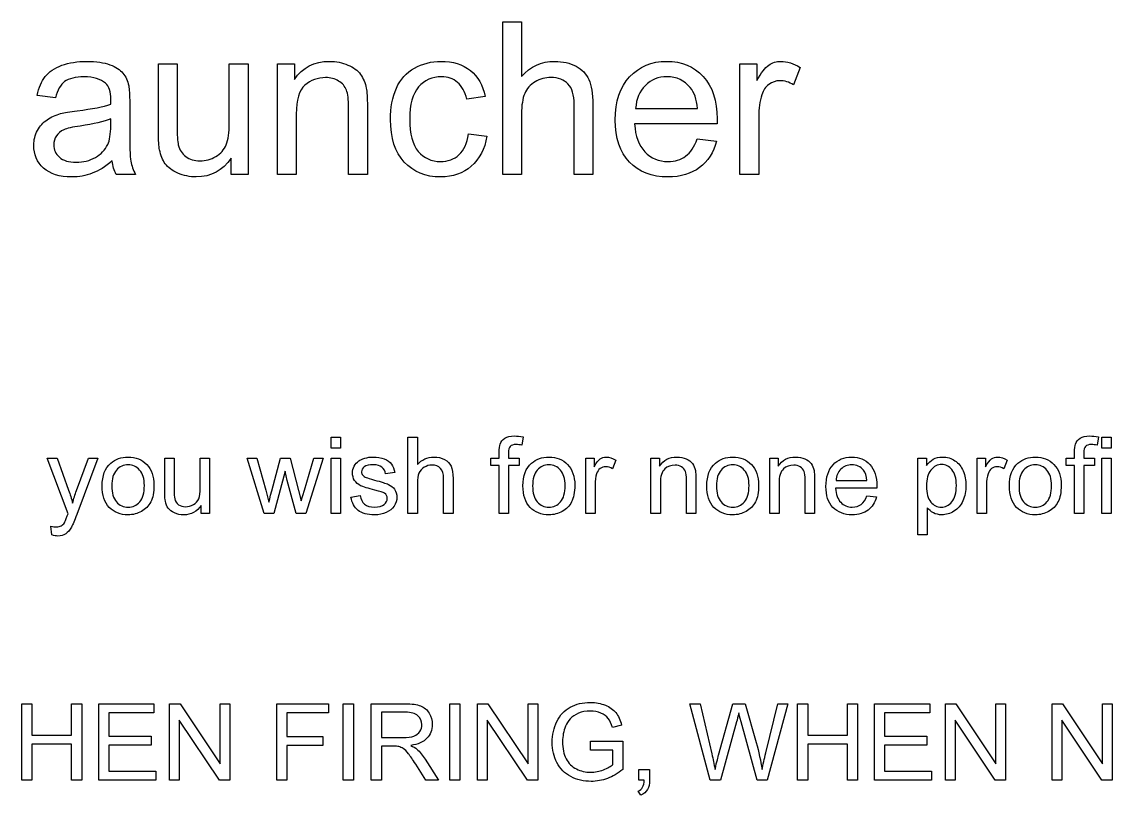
# Model space of a CAD drawing. Extents: x 33 to 401, y 28 to 278.
# Drawn here: x 234.78 to 278.08, y 247.66 to 278.37 of the extents above; entities that cross this region are included whole.
import ezdxf

# ---------------------------------------------------------------- set-up
doc = ezdxf.new("R2010")
doc.units = 0
doc.layers.add('Layer_1', color=7, linetype='CONTINUOUS')

msp = doc.modelspace()

# ---------------------------------------------------------------- linework, layer by layer
at = {"layer": 'Layer_1', "color": 7}
for p, q in [((253.87949, 272.309631), (253.87949, 278.370243)), ((253.87949, 278.370243), (254.62363, 278.370243)), ((254.62363, 278.370243), (254.62363, 276.195699)), ((240.20381, 273.979814), (240.20381, 276.700061)), ((240.20381, 276.700061), (240.94795, 276.700061)), ((240.94795, 276.700061), (240.94795, 274.265067)), ((243.01916, 274.34775), (243.01916, 276.700061)), ((243.01916, 276.700061), (243.7633, 276.700061)), ((243.7633, 276.700061), (243.7633, 272.309631)), ((244.93326, 272.309631), (244.93326, 276.700061)), ((244.93326, 276.700061), (245.60298, 276.700061)), ((245.60298, 276.700061), (245.60298, 276.07581)), ((263.297, 272.309631), (263.297, 276.700061)), ((263.297, 276.700061), (263.96673, 276.700061)), ((263.96673, 276.700061), (263.96673, 276.034468)), ((265.68238, 276.559501), (265.42607, 275.869104)), ((236.11093, 275.348205), (235.38332, 275.447425)), ((253.17255, 275.410222), (252.44908, 275.298601)), ((239.06268, 275.141501), (239.06268, 274.149313)), ((247.75682, 272.309631), (247.75682, 274.980269)), ((248.50096, 275.009208), (248.50096, 272.309631)), ((256.71135, 272.309631), (256.71135, 275.09189)), ((257.45549, 275.09189), (257.45549, 272.309631)), ((245.67738, 274.707418), (245.67738, 272.309631)), ((254.62363, 274.711552), (254.62363, 272.309631)), ((259.15462, 274.926526), (261.60615, 274.926526)), ((259.15462, 274.926526), (259.15462, 274.926526)), ((264.04114, 274.608199), (264.04114, 272.309631)), ((238.31042, 274.240263), (238.31042, 274.513114)), ((262.38763, 274.314681), (259.11342, 274.314681)), ((252.51109, 273.917807), (252.51109, 273.917802)), ((252.51109, 273.917802), (253.24283, 273.822722)), ((261.59802, 273.723502), (261.59788, 273.723498)), ((261.59788, 273.723498), (262.36682, 273.628418)), ((238.37231, 272.851201), (238.37242, 272.8512)), ((243.09771, 272.309631), (243.09771, 272.954553)), ((239.29835, 272.309632), (238.52114, 272.309632)), ((243.7633, 272.309631), (243.09771, 272.309631)), ((245.67738, 272.309631), (244.93326, 272.309631)), ((248.50096, 272.309631), (247.75682, 272.309631)), ((254.62363, 272.309631), (253.87949, 272.309631)), ((257.45549, 272.309631), (256.71135, 272.309631)), ((264.04114, 272.309631), (263.297, 272.309631)), ((247.05715, 261.445221), (247.05715, 261.873102)), ((247.05715, 261.873102), (247.42922, 261.873102)), ((247.42922, 261.873102), (247.42922, 261.445221)), ((250.11433, 258.842796), (250.11433, 261.873102)), ((250.11433, 261.873102), (250.4864, 261.873102)), ((250.4864, 261.873102), (250.4864, 260.78583)), ((254.68876, 261.887568), (254.63296, 261.56304)), ((277.53387, 261.887568), (277.47807, 261.56304)), ((277.66613, 261.445221), (277.66613, 261.873102)), ((277.66613, 261.873102), (278.0382, 261.873102)), ((278.0382, 261.873102), (278.0382, 261.445221)), ((247.42922, 261.445221), (247.05715, 261.445221)), ((253.73375, 261.038011), (253.73375, 261.271589)), ((254.10377, 261.240576), (254.10377, 261.038004)), ((276.57886, 261.038011), (276.57886, 261.271589)), ((276.94888, 261.240576), (276.94888, 261.038004)), ((278.0382, 261.445221), (277.66613, 261.445221)), ((236.61445, 258.838664), (235.78143, 261.038013)), ((235.78143, 261.038013), (236.18243, 261.038013)), ((236.18243, 261.038013), (236.63925, 259.766773)), ((236.95138, 259.758505), (237.4206, 261.038013)), ((237.79267, 261.038013), (236.95758, 258.805591)), ((237.4206, 261.038013), (237.79267, 261.038013)), ((240.45708, 259.677883), (240.45708, 261.038007)), ((240.45708, 261.038007), (240.82915, 261.038007)), ((240.82915, 261.038007), (240.82915, 259.82051)), ((241.8647, 259.861855), (241.8647, 261.03801)), ((241.8647, 261.03801), (242.23677, 261.03801)), ((242.23677, 261.03801), (242.23677, 258.842795)), ((244.40099, 258.842796), (243.72919, 261.038011)), ((243.72919, 261.038011), (244.11366, 261.038011)), ((244.11366, 261.038011), (244.463, 259.770905)), ((244.70691, 259.752301), (245.05624, 261.038011)), ((245.05624, 261.038011), (245.43865, 261.038011)), ((245.43865, 261.038011), (245.76731, 259.764704)), ((246.00295, 259.768838), (246.37916, 261.038011)), ((246.74089, 261.038011), (246.05463, 258.842796)), ((246.37916, 261.038011), (246.74089, 261.038011)), ((247.05715, 258.842796), (247.05715, 261.038011)), ((247.05715, 261.038011), (247.42922, 261.038011)), ((247.42922, 261.038011), (247.42922, 258.842796)), ((253.40509, 260.748623), (253.40509, 261.038011)), ((253.40509, 261.038011), (253.73375, 261.038011)), ((253.73375, 260.748623), (253.40509, 260.748623)), ((253.73375, 258.842796), (253.73375, 260.748623)), ((254.10377, 261.038004), (254.53165, 261.038004)), ((254.53165, 260.748616), (254.10377, 260.748616)), ((254.10377, 260.748616), (254.10377, 258.842789)), ((254.53165, 261.038004), (254.53165, 260.748616)), ((257.17127, 258.842796), (257.17127, 261.038011)), ((257.17127, 261.038011), (257.50613, 261.038011)), ((257.50613, 261.038011), (257.50613, 260.705215)), ((258.36396, 260.967727), (258.2358, 260.622529)), ((259.76335, 258.842796), (259.76335, 261.038011)), ((259.76335, 261.038011), (260.09821, 261.038011)), ((260.09821, 261.038011), (260.09821, 260.725885)), ((264.47624, 258.842796), (264.47624, 261.038011)), ((264.47624, 261.038011), (264.81111, 261.038011)), ((264.81111, 261.038011), (264.81111, 260.725885)), ((270.36322, 258.001504), (270.36322, 261.038011)), ((270.36322, 261.038011), (270.70222, 261.038011)), ((270.70222, 261.038011), (270.70222, 260.752757)), ((272.71553, 258.842796), (272.71553, 261.038011)), ((272.71553, 261.038011), (273.05039, 261.038011)), ((273.05039, 261.038011), (273.05039, 260.705215)), ((273.90822, 260.967727), (273.78007, 260.622529)), ((276.2502, 260.748623), (276.2502, 261.038011)), ((276.2502, 261.038011), (276.57886, 261.038011)), ((276.57886, 260.748623), (276.2502, 260.748623)), ((276.57886, 258.842796), (276.57886, 260.748623)), ((276.94888, 261.038004), (277.37676, 261.038004)), ((277.37676, 260.748616), (276.94888, 260.748616)), ((276.94888, 260.748616), (276.94888, 258.842789)), ((277.37676, 261.038004), (277.37676, 260.748616)), ((277.66613, 258.842796), (277.66613, 261.038011)), ((277.66613, 261.038011), (278.0382, 261.038011)), ((278.0382, 261.038011), (278.0382, 258.842796)), ((245.23406, 260.531582), (244.78964, 258.842796)), ((245.31876, 260.157445), (245.23406, 260.531582)), ((249.58927, 260.471648), (249.22547, 260.422038)), ((251.53032, 258.842797), (251.53032, 260.233927)), ((251.90239, 260.233927), (251.90239, 258.842797)), ((237.97037, 259.940404), (237.97037, 259.940404)), ((238.35278, 259.940404), (238.35278, 259.940404)), ((245.66809, 258.842796), (245.31876, 260.157445)), ((250.48647, 260.043755), (250.48647, 258.842794)), ((254.68046, 259.940404), (254.68046, 259.940404)), ((255.06287, 259.940404), (255.06287, 259.940404)), ((257.54335, 259.992085), (257.54335, 258.842801)), ((260.13546, 260.041683), (260.13546, 258.84279)), ((261.17518, 258.842793), (261.17518, 260.178112)), ((261.54725, 260.192582), (261.54725, 258.842793)), ((261.9813, 259.940404), (261.9813, 259.940404)), ((262.36371, 259.940404), (262.36371, 259.940404)), ((264.84835, 260.041683), (264.84835, 258.84279)), ((265.88807, 258.842793), (265.88807, 260.178112)), ((266.26014, 260.192582), (266.26014, 258.842793)), ((268.73031, 259.84532), (267.0932, 259.84532)), ((267.11381, 260.151244), (268.33957, 260.151244)), ((267.11381, 260.151244), (267.11381, 260.151244)), ((270.70015, 259.928001), (270.70015, 259.928001)), ((273.08761, 259.992085), (273.08761, 258.842801)), ((273.99504, 259.940404), (273.99504, 259.940404)), ((274.37744, 259.940404), (274.37744, 259.940404)), ((244.463, 259.770905), (244.59322, 259.299616)), ((245.76731, 259.764704), (245.87686, 259.345091)), ((245.87686, 259.345091), (246.00295, 259.768838)), ((247.84884, 259.498053), (248.21677, 259.555933)), ((247.84886, 259.498054), (247.84884, 259.498053)), ((268.3355, 259.549731), (268.33544, 259.54973)), ((268.33544, 259.54973), (268.71991, 259.50219)), ((241.90398, 258.842796), (241.90398, 259.165257)), ((270.73529, 259.070176), (270.73529, 258.001507)), ((242.23677, 258.842795), (241.90398, 258.842796)), ((244.78964, 258.842796), (244.40099, 258.842796)), ((246.05463, 258.842796), (245.66809, 258.842796)), ((247.42922, 258.842796), (247.05715, 258.842796)), ((250.48647, 258.842794), (250.11433, 258.842796)), ((251.90239, 258.842797), (251.53032, 258.842797)), ((254.10377, 258.842789), (253.73375, 258.842796)), ((257.54335, 258.842801), (257.17127, 258.842796)), ((260.13546, 258.84279), (259.76335, 258.842796)), ((261.54725, 258.842793), (261.17518, 258.842793)), ((264.84835, 258.84279), (264.47624, 258.842796)), ((266.26014, 258.842793), (265.88807, 258.842793)), ((273.08761, 258.842801), (272.71553, 258.842796)), ((276.94888, 258.842789), (276.57886, 258.842796)), ((278.0382, 258.842796), (277.66613, 258.842796)), ((235.97566, 257.99737), (235.93436, 258.346703)), ((235.97573, 257.997363), (235.97566, 257.99737)), ((270.73529, 258.001507), (270.36322, 258.001504)), ((234.77884, 248.259464), (234.77884, 251.289769)), ((234.77884, 251.289769), (235.17985, 251.289769)), ((235.17985, 251.289769), (235.17985, 250.045401)), ((236.75495, 250.045401), (236.75495, 251.289769)), ((236.75495, 251.289769), (237.15596, 251.289769)), ((237.15596, 251.289769), (237.15596, 248.259464)), ((237.83395, 248.259464), (237.83395, 251.289769)), ((237.83395, 251.289769), (240.02503, 251.289769)), ((240.02503, 251.289769), (240.02503, 250.932168)), ((240.64928, 248.259464), (240.64928, 251.289769)), ((240.64928, 251.289769), (241.06063, 251.289769)), ((241.06063, 251.289769), (242.65226, 248.910587)), ((242.65226, 248.910587), (242.65226, 251.289769)), ((242.65226, 251.289769), (243.03673, 251.289769)), ((243.03673, 251.289769), (243.03673, 248.259464)), ((244.90742, 248.259464), (244.90742, 251.289769)), ((244.90742, 251.289769), (246.95174, 251.289769)), ((246.95174, 251.289769), (246.95174, 250.932168)), ((247.54292, 248.259464), (247.54292, 251.289769)), ((247.54292, 251.289769), (247.94393, 251.289769)), ((247.94393, 251.289769), (247.94393, 248.259464)), ((248.65499, 248.259464), (248.65499, 251.289769)), ((248.65499, 251.289769), (249.99858, 251.289769)), ((251.77625, 248.259464), (251.77625, 251.289769)), ((251.77625, 251.289769), (252.17726, 251.289769)), ((252.17726, 251.289769), (252.17726, 248.259464)), ((252.87799, 248.259464), (252.87799, 251.289769)), ((252.87799, 251.289769), (253.28933, 251.289769)), ((253.28933, 251.289769), (254.88097, 248.910587)), ((254.88097, 248.910587), (254.88097, 251.289769)), ((254.88097, 251.289769), (255.26544, 251.289769)), ((255.26544, 251.289769), (255.26544, 248.259464)), ((262.10947, 248.259464), (261.30538, 251.289769)), ((261.30538, 251.289769), (261.71673, 251.289769)), ((261.71673, 251.289769), (262.17768, 249.303327)), ((262.44227, 249.243383), (263.01897, 251.289769)), ((263.01897, 251.289769), (263.50267, 251.289769)), ((263.50267, 251.289769), (263.93675, 249.756013)), ((264.32329, 249.342602), (264.79871, 251.289769)), ((265.20179, 251.289769), (264.37083, 248.259464)), ((264.79871, 251.289769), (265.20179, 251.289769)), ((265.58627, 248.259464), (265.58627, 251.289769)), ((265.58627, 251.289769), (265.98728, 251.289769)), ((265.98728, 251.289769), (265.98728, 250.045401)), ((267.56237, 250.045401), (267.56237, 251.289769)), ((267.56237, 251.289769), (267.96338, 251.289769)), ((267.96338, 251.289769), (267.96338, 248.259464)), ((268.64137, 248.259464), (268.64137, 251.289769)), ((268.64137, 251.289769), (270.83245, 251.289769)), ((270.83245, 251.289769), (270.83245, 250.932168)), ((271.45671, 248.259464), (271.45671, 251.289769)), ((271.45671, 251.289769), (271.86805, 251.289769)), ((271.86805, 251.289769), (273.45969, 248.910587)), ((273.45969, 248.910587), (273.45969, 251.289769)), ((273.45969, 251.289769), (273.84416, 251.289769)), ((273.84416, 251.289769), (273.84416, 248.259464)), ((275.69003, 248.259464), (275.69003, 251.289769)), ((275.69003, 251.289769), (276.10137, 251.289769)), ((276.10137, 251.289769), (277.69301, 248.910587)), ((277.69301, 248.910587), (277.69301, 251.289769)), ((277.69301, 251.289769), (278.07748, 251.289769)), ((278.07748, 251.289769), (278.07748, 248.259464)), ((240.02503, 250.932168), (238.23496, 250.932168)), ((238.23496, 250.932168), (238.23496, 250.00406)), ((246.95174, 250.932168), (245.30842, 250.932168)), ((245.30842, 250.932168), (245.30842, 249.993725)), ((250.01511, 250.954905), (249.056, 250.954905)), ((249.056, 250.954905), (249.056, 249.952383)), ((270.83245, 250.932168), (269.04238, 250.932168)), ((269.04238, 250.932168), (269.04238, 250.00406)), ((242.62539, 248.259464), (241.03375, 250.640713)), ((241.03375, 250.640713), (241.03375, 248.259464)), ((254.85409, 248.259464), (253.26246, 250.640713)), ((253.26246, 250.640713), (253.26246, 248.259464)), ((258.59754, 250.442309), (258.23581, 250.343089)), ((263.16157, 250.568366), (262.51872, 248.259464)), ((263.98429, 248.259464), (263.34557, 250.568366)), ((273.43281, 248.259464), (271.84118, 250.640713)), ((271.84118, 250.640713), (271.84118, 248.259464)), ((277.66614, 248.259464), (276.0745, 250.640713)), ((276.0745, 250.640713), (276.0745, 248.259464)), ((235.17985, 250.045401), (236.75495, 250.045401)), ((238.23496, 250.00406), (239.91134, 250.00406)), ((239.91134, 250.00406), (239.91134, 249.648526)), ((245.30842, 249.993725), (246.73056, 249.993725)), ((246.73056, 249.993725), (246.73056, 249.636124)), ((249.056, 249.952383), (249.91797, 249.952383)), ((265.98728, 250.045401), (267.56237, 250.045401)), ((269.04238, 250.00406), (270.71876, 250.00406)), ((270.71876, 250.00406), (270.71876, 249.648526)), ((236.75495, 249.6878), (235.17985, 249.6878)), ((235.17985, 249.6878), (235.17985, 248.259464)), ((236.75495, 248.259464), (236.75495, 249.6878)), ((239.91134, 249.648526), (238.23496, 249.648526)), ((238.23496, 249.648526), (238.23496, 248.617064)), ((246.73056, 249.636124), (245.30842, 249.636124)), ((245.30842, 249.636124), (245.30842, 248.259464)), ((249.52109, 249.605125), (249.056, 249.605125)), ((249.056, 249.605125), (249.056, 248.259471)), ((257.35937, 249.803555), (258.64302, 249.805655)), ((257.35937, 249.448021), (257.35937, 249.803555)), ((258.25027, 249.448058), (257.35937, 249.448021)), ((258.25027, 248.883752), (258.25027, 249.448058)), ((258.64302, 249.805655), (258.64302, 248.681176)), ((267.56237, 249.6878), (265.98728, 249.6878)), ((265.98728, 249.6878), (265.98728, 248.259464)), ((267.56237, 248.259464), (267.56237, 249.6878)), ((270.71876, 249.648526), (269.04238, 249.648526)), ((269.04238, 249.648526), (269.04238, 248.617064)), ((250.79853, 249.084221), (251.32563, 248.259466)), ((238.23496, 248.617064), (240.09531, 248.617064)), ((240.09531, 248.617064), (240.09531, 248.259464)), ((250.82127, 248.259466), (250.42026, 248.889918)), ((259.28174, 248.259464), (259.28174, 248.68321)), ((259.28174, 248.68321), (259.70548, 248.68321)), ((259.70548, 248.68321), (259.70548, 248.259464)), ((269.04238, 248.617064), (270.90273, 248.617064)), ((270.90273, 248.617064), (270.90273, 248.259464)), ((235.17985, 248.259464), (234.77884, 248.259464)), ((237.15596, 248.259464), (236.75495, 248.259464)), ((240.09531, 248.259464), (237.83395, 248.259464)), ((241.03375, 248.259464), (240.64928, 248.259464)), ((243.03673, 248.259464), (242.62539, 248.259464)), ((245.30842, 248.259464), (244.90742, 248.259464)), ((247.94393, 248.259464), (247.54292, 248.259464)), ((249.056, 248.259471), (248.65499, 248.259464)), ((251.32563, 248.259466), (250.82127, 248.259466)), ((252.17726, 248.259464), (251.77625, 248.259464)), ((253.26246, 248.259464), (252.87799, 248.259464)), ((255.26544, 248.259464), (254.85409, 248.259464)), ((259.49255, 248.259464), (259.28174, 248.259464)), ((262.51872, 248.259464), (262.10947, 248.259464)), ((264.37083, 248.259464), (263.98429, 248.259464)), ((265.98728, 248.259464), (265.58627, 248.259464)), ((267.96338, 248.259464), (267.56237, 248.259464)), ((270.90273, 248.259464), (268.64137, 248.259464)), ((271.84118, 248.259464), (271.45671, 248.259464)), ((273.84416, 248.259464), (273.43281, 248.259464)), ((276.0745, 248.259464), (275.69003, 248.259464)), ((278.07748, 248.259464), (277.66614, 248.259464)), ((259.36027, 247.660017), (259.25691, 247.81918))]:
    msp.add_line(p, q, dxfattribs=at)
for points in [[(236.36724, 276.642184), (236.653873, 276.746915), (236.98598, 276.799281), (237.36356, 276.799281)], [(237.36356, 276.799281), (237.738387, 276.799281), (238.042933, 276.755184), (238.2772, 276.666989)], [(245.60298, 276.07581), (245.925447, 276.558123), (246.391227, 276.79928), (247.00032, 276.79928)], [(247.00032, 276.79928), (247.2649, 276.79928), (247.507433, 276.751049), (247.72792, 276.654586)], [(250.36962, 276.530567), (250.69208, 276.709712), (251.0421, 276.799285), (251.41968, 276.799285)], [(251.41968, 276.799285), (251.896487, 276.799285), (252.286473, 276.678017), (252.58964, 276.435482)], [(254.62363, 276.195699), (254.970897, 276.598086), (255.409113, 276.79928), (255.93828, 276.79928)], [(255.93828, 276.79928), (256.263493, 276.79928), (256.54599, 276.734512), (256.78577, 276.604976)], [(258.91484, 276.187435), (259.29518, 276.595334), (259.788517, 276.799284), (260.39485, 276.799284)], [(260.39485, 276.799284), (260.981897, 276.799284), (261.461453, 276.599468), (261.83352, 276.199837)], [(264.43801, 276.650451), (264.584083, 276.74967), (264.743937, 276.79928), (264.91757, 276.79928)], [(264.91757, 276.79928), (265.168377, 276.79928), (265.423313, 276.719354), (265.68238, 276.559501)], [(235.70992, 276.199834), (235.8615, 276.392759), (236.080607, 276.540209), (236.36724, 276.642184)], [(238.2772, 276.666989), (238.511467, 276.578794), (238.683723, 276.467173), (238.79397, 276.332126)], [(238.79397, 276.332126), (238.90421, 276.199834), (238.98138, 276.031713), (239.02548, 275.827764)], [(247.72792, 276.654586), (247.95116, 276.560879), (248.117903, 276.436856), (248.22815, 276.282515)], [(248.22815, 276.282515), (248.33839, 276.128175), (248.41556, 275.944896), (248.45966, 275.732678)], [(249.65442, 275.732683), (249.811513, 276.088217), (250.049913, 276.354178), (250.36962, 276.530567)], [(252.58964, 276.435482), (252.892807, 276.195704), (253.08711, 275.853951), (253.17255, 275.410222)], [(256.78577, 276.604976), (257.02555, 276.478197), (257.196427, 276.301808), (257.2984, 276.07581)], [(263.96673, 276.034468), (264.137603, 276.345905), (264.294697, 276.551232), (264.43801, 276.650451)], [(235.38332, 275.447425), (235.449453, 275.758862), (235.55832, 276.009665), (235.70992, 276.199834)], [(236.47886, 275.997261), (236.3135, 275.875994), (236.190857, 275.659642), (236.11093, 275.348205)], [(237.25608, 276.183297), (236.906053, 276.183297), (236.64698, 276.121285), (236.47886, 275.997261)], [(238.10357, 275.931116), (237.913403, 276.099237), (237.630907, 276.183297), (237.25608, 276.183297)], [(238.31441, 275.290328), (238.31441, 275.593496), (238.24413, 275.807092), (238.10357, 275.931116)], [(239.02548, 275.827764), (239.05028, 275.700984), (239.06268, 275.47223), (239.06268, 275.141501)], [(246.02051, 275.852567), (245.791757, 275.651374), (245.67738, 275.269657), (245.67738, 274.707418)], [(246.8432, 276.154358), (246.526253, 276.154358), (246.252023, 276.053761), (246.02051, 275.852567)], [(247.35996, 276.017932), (247.213893, 276.108883), (247.04164, 276.154358), (246.8432, 276.154358)], [(247.67002, 275.658264), (247.612153, 275.809848), (247.5088, 275.929737), (247.35996, 276.017932)], [(251.44862, 276.187436), (251.073793, 276.187436), (250.769247, 276.052388), (250.53498, 275.782292)], [(252.08114, 275.964193), (251.907507, 276.113022), (251.696667, 276.187436), (251.44862, 276.187436)], [(252.44908, 275.298601), (252.38018, 275.593501), (252.257533, 275.815365), (252.08114, 275.964193)], [(255.16106, 275.984859), (254.968133, 275.87186), (254.83033, 275.717519), (254.74765, 275.521838)], [(255.78531, 276.158492), (255.564823, 276.158492), (255.35674, 276.100614), (255.16106, 275.984859)], [(256.46744, 275.902177), (256.307587, 276.073054), (256.08021, 276.158492), (255.78531, 276.158492)], [(256.71135, 275.09189), (256.71135, 275.463961), (256.630047, 275.734056), (256.46744, 275.902177)], [(257.2984, 276.07581), (257.403127, 275.849811), (257.45549, 275.521838), (257.45549, 275.09189)], [(258.34433, 274.467643), (258.34433, 275.206272), (258.5345, 275.779536), (258.91484, 276.187435)], [(259.53909, 275.844299), (259.307577, 275.615545), (259.17942, 275.309621), (259.15462, 274.926526)], [(260.40312, 276.187431), (260.061367, 276.187431), (259.773357, 276.073054), (259.53909, 275.844299)], [(261.32503, 275.757483), (261.088003, 276.044115), (260.7807, 276.187431), (260.40312, 276.187431)], [(261.83352, 276.199837), (262.205593, 275.800206), (262.39163, 275.237966), (262.39163, 274.513118)], [(264.44215, 275.881506), (264.312617, 275.785043), (264.220287, 275.649996), (264.16516, 275.476363)], [(264.88036, 276.030334), (264.717753, 276.030334), (264.571683, 275.980725), (264.44215, 275.881506)], [(265.42607, 275.869104), (265.24417, 275.976591), (265.062267, 276.030334), (264.88036, 276.030334)], [(247.75682, 274.980269), (247.75682, 275.283438), (247.727887, 275.509436), (247.67002, 275.658264)], [(248.45966, 275.732678), (248.487193, 275.594874), (248.50096, 275.353717), (248.50096, 275.009208)], [(249.41877, 274.488315), (249.41877, 274.96236), (249.49732, 275.377149), (249.65442, 275.732683)], [(250.53498, 275.782292), (250.300713, 275.514953), (250.18358, 275.090517), (250.18358, 274.508985)], [(254.74765, 275.521838), (254.66497, 275.326157), (254.62363, 275.056061), (254.62363, 274.711552)], [(261.60615, 274.926526), (261.573083, 275.29584), (261.479377, 275.572826), (261.32503, 275.757483)], [(264.16516, 275.476363), (264.08248, 275.21178), (264.04114, 274.922392), (264.04114, 274.608199)], [(236.98336, 274.839709), (237.58418, 274.911367), (238.02653, 274.996805), (238.31041, 275.096024)], [(238.31041, 275.096024), (238.313077, 275.197999), (238.31441, 275.262767), (238.31441, 275.290328)], [(235.78446, 274.484176), (235.944313, 274.591663), (236.12346, 274.672967), (236.3219, 274.728088)], [(236.3219, 274.728088), (236.467973, 274.766675), (236.68846, 274.803882), (236.98336, 274.839709)], [(235.39999, 274.054228), (235.49921, 274.233373), (235.627367, 274.376689), (235.78446, 274.484176)], [(236.44593, 274.083166), (236.31915, 274.028046), (236.22131, 273.946742), (236.15241, 273.839254)], [(237.09499, 274.231995), (236.789063, 274.187895), (236.57271, 274.138285), (236.44593, 274.083166)], [(238.31042, 274.513114), (238.04032, 274.402871), (237.635177, 274.309165), (237.09499, 274.231995)], [(238.19053, 273.496122), (238.270457, 273.664243), (238.31042, 273.91229), (238.31042, 274.240263)], [(239.06268, 274.149313), (239.06268, 273.457538), (239.077847, 273.019322), (239.10818, 272.834665)], [(240.94795, 274.265067), (240.94795, 273.87646), (240.963117, 273.614633), (240.99345, 273.479586)], [(242.89514, 273.487854), (242.97782, 273.686291), (243.01916, 273.972923), (243.01916, 274.34775)], [(249.96448, 272.797462), (249.600673, 273.191581), (249.41877, 273.755198), (249.41877, 274.488315)], [(250.18358, 274.508985), (250.18358, 273.919185), (250.29658, 273.490615), (250.52258, 273.223276)], [(258.90657, 272.801595), (258.531743, 273.19847), (258.34433, 273.753819), (258.34433, 274.467643)], [(259.11342, 274.314681), (259.140953, 273.832368), (259.277377, 273.463053), (259.52269, 273.206738)], [(262.39163, 274.513118), (262.39163, 274.469018), (262.390297, 274.402872), (262.38763, 274.314681)], [(235.2553, 273.467183), (235.2553, 273.682157), (235.30353, 273.877839), (235.39999, 274.054228)], [(236.15241, 273.839254), (236.08351, 273.734523), (236.04906, 273.617389), (236.04906, 273.487854)], [(240.24931, 273.285282), (240.218977, 273.431354), (240.20381, 273.662865), (240.20381, 273.979814)], [(252.13902, 273.090984), (252.3347, 273.270129), (252.458723, 273.545736), (252.51109, 273.917807)], [(253.24283, 273.822722), (253.162903, 273.31836), (252.957577, 272.922863), (252.62685, 272.636231)], [(261.13913, 273.037239), (261.332057, 273.180555), (261.48502, 273.409309), (261.59802, 273.723502)], [(235.6439, 272.561812), (235.384833, 272.798835), (235.2553, 273.100625), (235.2553, 273.467183)], [(236.04906, 273.487854), (236.04906, 273.289417), (236.123473, 273.124052), (236.2723, 272.99176)], [(237.69857, 272.979358), (237.92181, 273.106137), (238.085797, 273.278392), (238.19053, 273.496122)], [(240.47668, 272.731311), (240.369193, 272.882895), (240.293403, 273.067552), (240.24931, 273.285282)], [(240.99345, 273.479586), (241.040317, 273.283905), (241.139533, 273.129564), (241.2911, 273.016565)], [(242.48173, 273.020699), (242.67741, 273.136454), (242.815213, 273.292173), (242.89514, 273.487854)], [(250.52258, 273.223276), (250.74858, 272.955937), (251.04348, 272.822267), (251.40728, 272.822267)], [(262.36682, 273.628418), (262.245553, 273.179177), (262.020933, 272.830534), (261.69296, 272.582487)], [(236.2723, 272.99176), (236.42388, 272.859469), (236.644367, 272.793323), (236.93376, 272.793323)], [(236.93376, 272.793323), (237.220387, 272.793323), (237.475323, 272.855335), (237.69857, 272.979358)], [(238.37242, 272.8512), (238.096813, 272.616934), (237.83085, 272.45157), (237.57453, 272.355107)], [(238.52114, 272.309632), (238.443967, 272.463973), (238.394357, 272.644496), (238.37231, 272.851201)], [(239.10818, 272.834665), (239.141247, 272.652764), (239.204637, 272.477753), (239.29835, 272.309632)], [(241.2911, 273.016565), (241.442687, 272.906322), (241.6301, 272.8512), (241.85334, 272.8512)], [(243.09771, 272.954553), (242.755957, 272.45846), (242.291557, 272.210413), (241.70451, 272.210413)], [(241.85334, 272.8512), (242.076587, 272.8512), (242.28605, 272.9077), (242.48173, 273.020699)], [(251.41555, 272.210418), (250.814723, 272.210418), (250.331033, 272.406099), (249.96448, 272.797462)], [(251.40728, 272.822267), (251.699427, 272.822267), (251.94334, 272.911839), (252.13902, 273.090984)], [(260.43619, 272.210417), (259.794023, 272.210417), (259.28415, 272.407476), (258.90657, 272.801595)], [(259.52269, 273.206738), (259.767983, 272.950423), (260.07391, 272.822266), (260.44047, 272.822266)], [(260.44047, 272.822266), (260.713317, 272.822266), (260.946203, 272.893924), (261.13913, 273.037239)], [(236.75598, 272.210413), (236.273667, 272.210413), (235.902973, 272.327546), (235.6439, 272.561812)], [(237.57453, 272.355107), (237.320977, 272.258644), (237.048127, 272.210413), (236.75598, 272.210413)], [(240.97691, 272.359241), (240.75367, 272.45846), (240.586927, 272.582483), (240.47668, 272.731311)], [(241.70451, 272.210413), (241.445443, 272.210413), (241.20291, 272.260022), (240.97691, 272.359241)], [(252.62685, 272.636231), (252.298877, 272.352356), (251.89511, 272.210418), (251.41555, 272.210418)], [(261.69296, 272.582487), (261.364987, 272.33444), (260.946063, 272.210417), (260.43619, 272.210417)], [(253.73375, 261.271589), (253.73375, 261.419039), (253.74685, 261.528593), (253.77305, 261.600251)], [(253.77305, 261.600251), (253.808917, 261.696714), (253.87162, 261.774573), (253.96116, 261.833828)], [(253.96116, 261.833828), (254.052107, 261.894461), (254.178887, 261.924778), (254.3415, 261.924778)], [(254.41385, 261.58371), (254.30085, 261.58371), (254.220923, 261.559593), (254.17407, 261.51136)], [(254.3415, 261.924778), (254.446227, 261.924778), (254.56198, 261.912375), (254.68876, 261.887568)], [(254.63296, 261.56304), (254.555793, 261.57682), (254.482757, 261.58371), (254.41385, 261.58371)], [(276.57886, 261.271589), (276.57886, 261.419039), (276.59196, 261.528593), (276.61816, 261.600251)], [(276.61816, 261.600251), (276.65396, 261.696714), (276.71666, 261.774573), (276.80626, 261.833828)], [(276.80626, 261.833828), (276.897213, 261.894461), (277.023993, 261.924778), (277.1866, 261.924778)], [(277.25896, 261.58371), (277.14596, 261.58371), (277.066033, 261.559593), (277.01918, 261.51136)], [(277.1866, 261.924778), (277.291333, 261.924778), (277.40709, 261.912375), (277.53387, 261.887568)], [(277.47807, 261.56304), (277.400897, 261.57682), (277.32786, 261.58371), (277.25896, 261.58371)], [(254.17407, 261.51136), (254.127203, 261.463127), (254.10377, 261.372865), (254.10377, 261.240576)], [(277.01918, 261.51136), (276.972313, 261.463127), (276.94888, 261.372865), (276.94888, 261.240576)], [(237.97037, 259.940404), (237.97037, 260.346925), (238.08337, 260.648027), (238.30937, 260.843708)], [(238.30937, 260.843708), (238.498163, 261.006316), (238.728297, 261.08762), (238.99977, 261.08762)], [(238.99977, 260.779629), (238.81373, 260.779629), (238.659387, 260.710038), (238.53674, 260.570856)], [(238.99977, 261.08762), (239.301557, 261.08762), (239.548223, 260.988401), (239.73977, 260.789964)], [(239.45865, 260.568789), (239.336003, 260.709349), (239.183043, 260.779629), (238.99977, 260.779629)], [(239.73977, 260.789964), (239.931317, 260.592905), (240.02709, 260.320053), (240.02709, 259.97141)], [(247.91086, 260.455103), (247.91086, 260.552944), (247.932893, 260.643205), (247.97696, 260.725887)], [(247.97696, 260.725887), (248.022427, 260.809948), (248.08375, 260.879539), (248.16093, 260.93466)], [(248.16093, 260.93466), (248.218797, 260.97738), (248.297347, 261.013209), (248.39658, 261.042147)], [(248.38004, 260.696951), (248.307007, 260.640451), (248.27049, 260.574305), (248.27049, 260.498513)], [(248.74591, 260.781701), (248.575037, 260.781701), (248.45308, 260.753451), (248.38004, 260.696951)], [(248.39658, 261.042147), (248.497173, 261.072467), (248.60466, 261.087627), (248.71904, 261.087627)], [(248.71904, 261.087627), (248.891293, 261.087627), (249.042187, 261.062824), (249.17172, 261.013217)], [(249.08077, 260.686621), (249.002223, 260.750008), (248.890603, 260.781701), (248.74591, 260.781701)], [(249.22547, 260.422038), (249.208937, 260.535037), (249.160703, 260.623232), (249.08077, 260.686621)], [(249.17172, 261.013217), (249.302633, 260.96361), (249.399097, 260.896087), (249.46111, 260.810646)], [(249.46111, 260.810646), (249.52311, 260.726585), (249.56583, 260.613586), (249.58927, 260.471648)], [(250.4864, 260.78583), (250.660033, 260.987023), (250.879143, 261.08762), (251.14373, 261.08762)], [(250.75517, 260.680408), (250.65871, 260.623908), (250.58981, 260.546738), (250.54847, 260.448898)], [(251.0673, 260.767228), (250.957053, 260.767228), (250.85301, 260.738288), (250.75517, 260.680408)], [(251.40836, 260.63907), (251.328433, 260.724509), (251.214747, 260.767228), (251.0673, 260.767228)], [(251.14373, 261.08762), (251.306337, 261.08762), (251.447587, 261.055237), (251.56748, 260.99047)], [(251.56748, 260.99047), (251.687367, 260.927083), (251.772803, 260.838889), (251.82379, 260.725886)], [(251.82379, 260.725886), (251.87619, 260.612887), (251.90239, 260.448901), (251.90239, 260.233927)], [(254.68046, 259.940404), (254.68046, 260.346925), (254.79346, 260.648027), (255.01946, 260.843708)], [(255.01946, 260.843708), (255.208253, 261.006316), (255.438387, 261.08762), (255.70986, 261.08762)], [(255.70986, 260.779629), (255.52382, 260.779629), (255.36948, 260.710038), (255.24684, 260.570856)], [(255.70986, 261.08762), (256.011647, 261.08762), (256.258313, 260.988401), (256.44986, 260.789964)], [(256.16874, 260.568789), (256.046093, 260.709349), (255.893133, 260.779629), (255.70986, 260.779629)], [(256.44986, 260.789964), (256.641407, 260.592905), (256.73718, 260.320053), (256.73718, 259.97141)], [(257.50613, 260.705215), (257.59157, 260.860933), (257.670117, 260.963597), (257.74177, 261.013206)], [(257.74177, 261.013206), (257.81481, 261.062813), (257.894737, 261.087616), (257.98155, 261.087616)], [(257.96295, 260.703149), (257.881643, 260.703149), (257.808607, 260.678346), (257.74384, 260.628739)], [(258.2358, 260.622529), (258.144847, 260.676276), (258.053897, 260.703149), (257.96295, 260.703149)], [(257.98155, 261.087616), (258.10695, 261.087616), (258.23442, 261.047653), (258.36396, 260.967727)], [(260.09821, 260.725885), (260.259443, 260.967042), (260.492333, 261.08762), (260.79688, 261.08762)], [(260.71837, 260.765154), (260.559897, 260.765154), (260.422783, 260.714855), (260.30703, 260.614258)], [(260.97675, 260.696944), (260.903717, 260.742417), (260.81759, 260.765154), (260.71837, 260.765154)], [(260.79688, 261.08762), (260.929173, 261.08762), (261.05044, 261.063503), (261.16068, 261.01527)], [(261.13178, 260.51711), (261.102847, 260.592902), (261.05117, 260.652847), (260.97675, 260.696944)], [(261.16068, 261.01527), (261.2723, 260.968417), (261.355673, 260.906405), (261.4108, 260.829235)], [(261.4108, 260.829235), (261.465933, 260.752065), (261.504517, 260.660426), (261.52655, 260.554317)], [(261.9813, 259.940404), (261.9813, 260.346925), (262.0943, 260.648027), (262.3203, 260.843708)], [(262.3203, 260.843708), (262.509093, 261.006316), (262.739227, 261.08762), (263.0107, 261.08762)], [(263.0107, 260.779629), (262.824667, 260.779629), (262.670327, 260.710038), (262.54768, 260.570856)], [(263.0107, 261.08762), (263.312487, 261.08762), (263.559153, 260.988401), (263.7507, 260.789964)], [(263.46959, 260.568789), (263.346943, 260.709349), (263.19398, 260.779629), (263.0107, 260.779629)], [(263.7507, 260.789964), (263.942253, 260.592905), (264.03803, 260.320053), (264.03803, 259.97141)], [(264.81111, 260.725885), (264.972337, 260.967042), (265.205223, 261.08762), (265.50977, 261.08762)], [(265.43126, 260.765154), (265.272787, 260.765154), (265.135673, 260.714855), (265.01992, 260.614258)], [(265.68964, 260.696944), (265.616607, 260.742417), (265.53048, 260.765154), (265.43126, 260.765154)], [(265.50977, 261.08762), (265.642063, 261.08762), (265.76333, 261.063503), (265.87357, 261.01527)], [(265.84467, 260.51711), (265.815737, 260.592902), (265.76406, 260.652847), (265.68964, 260.696944)], [(265.87357, 261.01527), (265.98519, 260.968417), (266.068563, 260.906405), (266.12369, 260.829235)], [(266.12369, 260.829235), (266.178823, 260.752065), (266.217407, 260.660426), (266.23944, 260.554317)], [(266.70866, 259.921802), (266.70866, 260.291117), (266.803747, 260.577749), (266.99392, 260.781698)], [(266.99392, 260.781698), (267.184087, 260.985647), (267.430753, 261.087622), (267.73392, 261.087622)], [(267.73806, 260.781696), (267.56718, 260.781696), (267.423173, 260.724507), (267.30604, 260.61013)], [(267.73392, 261.087622), (268.027447, 261.087622), (268.267227, 260.987714), (268.45326, 260.787899)], [(268.19901, 260.566722), (268.080503, 260.710038), (267.926853, 260.781696), (267.73806, 260.781696)], [(268.45326, 260.787899), (268.639293, 260.588084), (268.73231, 260.306964), (268.73231, 259.94454)], [(270.70222, 260.752757), (270.782147, 260.864378), (270.872407, 260.94775), (270.973, 261.002871)], [(271.30373, 260.796165), (271.145257, 260.796165), (271.004697, 260.721751), (270.88205, 260.572923)], [(270.973, 261.002871), (271.0736, 261.059371), (271.195557, 261.087621), (271.33887, 261.087621)], [(271.71508, 260.587393), (271.6007, 260.726574), (271.463583, 260.796165), (271.30373, 260.796165)], [(271.33887, 261.087621), (271.526283, 261.087621), (271.691647, 261.03939), (271.83496, 260.942927)], [(271.83496, 260.942927), (271.97828, 260.846464), (272.086457, 260.710039), (272.15949, 260.53365)], [(273.05039, 260.705215), (273.13583, 260.860933), (273.21438, 260.963597), (273.28604, 261.013206)], [(273.28604, 261.013206), (273.359073, 261.062813), (273.439, 261.087616), (273.52582, 261.087616)], [(273.50721, 260.703149), (273.42591, 260.703149), (273.352877, 260.678346), (273.28811, 260.628739)], [(273.78007, 260.622529), (273.689117, 260.676276), (273.598163, 260.703149), (273.50721, 260.703149)], [(273.52582, 261.087616), (273.65122, 261.087616), (273.778687, 261.047653), (273.90822, 260.967727)], [(273.99504, 259.940404), (273.99504, 260.346925), (274.108037, 260.648027), (274.33403, 260.843708)], [(274.33403, 260.843708), (274.522823, 261.006316), (274.752957, 261.08762), (275.02443, 261.08762)], [(275.02443, 260.779629), (274.838397, 260.779629), (274.684057, 260.710038), (274.56141, 260.570856)], [(275.02443, 261.08762), (275.326223, 261.08762), (275.572893, 260.988401), (275.76444, 260.789964)], [(275.48332, 260.568789), (275.360673, 260.709349), (275.20771, 260.779629), (275.02443, 260.779629)], [(275.76444, 260.789964), (275.955987, 260.592905), (276.05176, 260.320053), (276.05176, 259.97141)], [(238.53674, 260.570856), (238.4141, 260.431674), (238.35278, 260.221523), (238.35278, 259.940404)], [(239.64469, 259.952806), (239.64469, 260.224279), (239.582677, 260.429607), (239.45865, 260.568789)], [(247.99146, 260.159514), (247.937727, 260.249086), (247.91086, 260.347616), (247.91086, 260.455103)], [(248.27049, 260.498513), (248.27049, 260.45028), (248.285657, 260.406872), (248.31599, 260.368289)], [(248.31599, 260.368289), (248.346323, 260.328329), (248.393867, 260.295256), (248.45862, 260.269069)], [(248.45862, 260.269069), (248.49582, 260.255289), (248.605373, 260.223592), (248.78728, 260.173979)], [(250.54847, 260.448898), (250.507137, 260.351057), (250.48647, 260.21601), (250.48647, 260.043755)], [(251.53032, 260.233927), (251.53032, 260.419962), (251.489667, 260.55501), (251.40836, 260.63907)], [(255.24684, 260.570856), (255.124193, 260.431674), (255.06287, 260.221523), (255.06287, 259.940404)], [(256.35478, 259.952806), (256.35478, 260.224279), (256.292767, 260.429607), (256.16874, 260.568789)], [(257.60535, 260.426167), (257.564017, 260.293876), (257.54335, 260.149182), (257.54335, 259.992085)], [(257.74384, 260.628739), (257.679107, 260.580506), (257.632943, 260.512982), (257.60535, 260.426167)], [(260.30703, 260.614258), (260.19265, 260.513661), (260.13546, 260.322803), (260.13546, 260.041683)], [(261.17518, 260.178112), (261.17518, 260.329697), (261.160713, 260.442696), (261.13178, 260.51711)], [(261.52655, 260.554317), (261.54035, 260.485415), (261.54725, 260.364837), (261.54725, 260.192582)], [(262.54768, 260.570856), (262.425033, 260.431674), (262.36371, 260.221523), (262.36371, 259.940404)], [(263.65562, 259.952806), (263.65562, 260.224279), (263.59361, 260.429607), (263.46959, 260.568789)], [(265.01992, 260.614258), (264.90554, 260.513661), (264.84835, 260.322803), (264.84835, 260.041683)], [(265.88807, 260.178112), (265.88807, 260.329697), (265.873603, 260.442696), (265.84467, 260.51711)], [(266.23944, 260.554317), (266.25324, 260.485415), (266.26014, 260.364837), (266.26014, 260.192582)], [(267.30604, 260.61013), (267.190287, 260.495753), (267.12621, 260.342791), (267.11381, 260.151244)], [(268.33957, 260.151244), (268.323037, 260.335901), (268.276183, 260.474393), (268.19901, 260.566722)], [(270.88205, 260.572923), (270.760783, 260.425473), (270.70015, 260.210499), (270.70015, 259.928001)], [(271.88871, 259.959007), (271.88871, 260.238749), (271.830833, 260.448211), (271.71508, 260.587393)], [(272.15949, 260.53365), (272.23253, 260.358639), (272.26905, 260.166403), (272.26905, 259.956941)], [(273.14961, 260.426167), (273.108277, 260.293876), (273.08761, 260.149182), (273.08761, 259.992085)], [(273.28811, 260.628739), (273.22331, 260.580506), (273.177143, 260.512982), (273.14961, 260.426167)], [(274.56141, 260.570856), (274.438763, 260.431674), (274.37744, 260.221523), (274.37744, 259.940404)], [(275.66935, 259.952806), (275.66935, 260.224279), (275.60734, 260.429607), (275.48332, 260.568789)], [(238.25356, 259.088776), (238.064767, 259.285835), (237.97037, 259.569711), (237.97037, 259.940404)], [(238.35278, 259.940404), (238.35278, 259.659284), (238.4141, 259.448444), (238.53674, 259.307884)], [(239.46072, 259.309951), (239.583367, 259.450511), (239.64469, 259.664796), (239.64469, 259.952806)], [(240.02709, 259.97141), (240.02709, 259.688912), (239.984373, 259.466359), (239.89894, 259.30375)], [(240.82915, 259.82051), (240.82915, 259.626207), (240.836717, 259.495293), (240.85185, 259.42777)], [(241.8027, 259.431907), (241.844033, 259.531126), (241.8647, 259.674442), (241.8647, 259.861855)], [(248.23124, 259.950741), (248.126513, 260.001728), (248.046587, 260.071319), (247.99146, 260.159514)], [(248.79968, 259.772974), (248.526833, 259.841876), (248.337353, 259.901132), (248.23124, 259.950741)], [(248.78728, 260.173979), (249.050487, 260.103699), (249.233767, 260.045821), (249.33712, 260.000346)], [(249.33712, 260.000346), (249.441847, 259.956246), (249.52384, 259.891478), (249.5831, 259.806043)], [(249.5831, 259.806043), (249.642367, 259.720604), (249.672, 259.614495), (249.672, 259.487716)], [(254.96365, 259.088776), (254.774857, 259.285835), (254.68046, 259.569711), (254.68046, 259.940404)], [(255.06287, 259.940404), (255.06287, 259.659284), (255.124193, 259.448444), (255.24684, 259.307884)], [(256.17081, 259.309951), (256.293457, 259.450511), (256.35478, 259.664796), (256.35478, 259.952806)], [(256.73718, 259.97141), (256.73718, 259.688912), (256.694463, 259.466359), (256.60903, 259.30375)], [(262.26449, 259.088776), (262.075697, 259.285835), (261.9813, 259.569711), (261.9813, 259.940404)], [(262.36371, 259.940404), (262.36371, 259.659284), (262.425033, 259.448444), (262.54768, 259.307884)], [(263.47165, 259.309951), (263.594297, 259.450511), (263.65562, 259.664796), (263.65562, 259.952806)], [(264.03803, 259.97141), (264.03803, 259.688912), (263.99531, 259.466359), (263.90987, 259.30375)], [(266.98978, 259.088778), (266.802367, 259.287215), (266.70866, 259.56489), (266.70866, 259.921802)], [(267.0932, 259.84532), (267.107, 259.604163), (267.175213, 259.419506), (267.29784, 259.291349)], [(268.73231, 259.94454), (268.73231, 259.922493), (268.731643, 259.88942), (268.73031, 259.84532)], [(270.70015, 259.928001), (270.70015, 259.645504), (270.75734, 259.436731), (270.87172, 259.301683)], [(271.71094, 259.307884), (271.829453, 259.448444), (271.88871, 259.665485), (271.88871, 259.959007)], [(272.26905, 259.956941), (272.26905, 259.732321), (272.228397, 259.529749), (272.14709, 259.349226)], [(274.27822, 259.088776), (274.089433, 259.285835), (273.99504, 259.569711), (273.99504, 259.940404)], [(274.37744, 259.940404), (274.37744, 259.659284), (274.438763, 259.448444), (274.56141, 259.307884)], [(275.48539, 259.309951), (275.60803, 259.450511), (275.66935, 259.664796), (275.66935, 259.952806)], [(276.05176, 259.97141), (276.05176, 259.688912), (276.00904, 259.466359), (275.9236, 259.30375)], [(236.63925, 259.766773), (236.698517, 259.605542), (236.751573, 259.436044), (236.79842, 259.258277)], [(236.79842, 259.258277), (236.841153, 259.429154), (236.89214, 259.595896), (236.95138, 259.758505)], [(240.47978, 259.330618), (240.464647, 259.403654), (240.45708, 259.519409), (240.45708, 259.677883)], [(240.85185, 259.42777), (240.87525, 259.329929), (240.92486, 259.252758), (241.00068, 259.196259)], [(241.59599, 259.198329), (241.69383, 259.256209), (241.762733, 259.334068), (241.8027, 259.431907)], [(244.59322, 259.299616), (244.598553, 259.323043), (244.63645, 259.473938), (244.70691, 259.752301)], [(248.13411, 258.970955), (247.985283, 259.089466), (247.8902, 259.265166), (247.84886, 259.498054)], [(248.21677, 259.555933), (248.237437, 259.408483), (248.294627, 259.295484), (248.38834, 259.216936)], [(249.18002, 259.646884), (249.12902, 259.679957), (249.00224, 259.721987), (248.79968, 259.772974)], [(249.16555, 259.202466), (249.248237, 259.272746), (249.28958, 259.354739), (249.28958, 259.448446)], [(249.28958, 259.448446), (249.28958, 259.532507), (249.25306, 259.598653), (249.18002, 259.646884)], [(249.672, 259.487716), (249.672, 259.363693), (249.635483, 259.246559), (249.56245, 259.136316)], [(268.10605, 259.206599), (268.202517, 259.278257), (268.279, 259.392634), (268.3355, 259.549731)], [(268.71991, 259.50219), (268.659243, 259.277569), (268.546933, 259.103247), (268.38298, 258.979224)], [(238.99977, 258.793187), (238.692463, 258.793187), (238.443727, 258.891717), (238.25356, 259.088776)], [(238.53674, 259.307884), (238.659387, 259.168702), (238.81373, 259.099111), (238.99977, 259.099111)], [(238.99977, 259.099111), (239.184423, 259.099111), (239.338073, 259.169391), (239.46072, 259.309951)], [(239.52893, 258.927546), (239.367703, 258.837973), (239.191317, 258.793187), (238.99977, 258.793187)], [(239.89894, 259.30375), (239.814873, 259.142519), (239.691537, 259.017118), (239.52893, 258.927546)], [(240.59347, 259.053632), (240.539737, 259.129424), (240.50184, 259.221753), (240.47978, 259.330618)], [(240.84358, 258.867597), (240.73196, 258.917204), (240.64859, 258.979215), (240.59347, 259.053632)], [(241.00068, 259.196259), (241.076473, 259.141139), (241.17018, 259.113579), (241.2818, 259.113579)], [(241.90398, 259.165257), (241.733107, 258.91721), (241.500907, 258.793187), (241.20738, 258.793187)], [(241.2818, 259.113579), (241.39342, 259.113579), (241.49815, 259.141829), (241.59599, 259.198329)], [(248.7873, 258.793188), (248.502047, 258.793188), (248.284317, 258.852444), (248.13411, 258.970955)], [(248.38834, 259.216936), (248.483427, 259.138387), (248.615717, 259.099113), (248.78521, 259.099113)], [(248.78521, 259.099113), (248.95609, 259.099113), (249.08287, 259.133564), (249.16555, 259.202466)], [(249.56245, 259.136316), (249.49079, 259.027451), (249.386747, 258.942702), (249.25032, 258.882068)], [(255.70986, 258.793187), (255.402553, 258.793187), (255.153817, 258.891717), (254.96365, 259.088776)], [(255.24684, 259.307884), (255.36948, 259.168702), (255.52382, 259.099111), (255.70986, 259.099111)], [(255.70986, 259.099111), (255.894513, 259.099111), (256.048163, 259.169391), (256.17081, 259.309951)], [(256.23902, 258.927546), (256.077793, 258.837973), (255.901407, 258.793187), (255.70986, 258.793187)], [(256.60903, 259.30375), (256.52497, 259.142519), (256.401633, 259.017118), (256.23902, 258.927546)], [(263.0107, 258.793187), (262.703393, 258.793187), (262.454657, 258.891717), (262.26449, 259.088776)], [(262.54768, 259.307884), (262.670327, 259.168702), (262.824667, 259.099111), (263.0107, 259.099111)], [(263.0107, 259.099111), (263.195353, 259.099111), (263.349003, 259.169391), (263.47165, 259.309951)], [(263.53987, 258.927546), (263.378637, 258.837973), (263.202247, 258.793187), (263.0107, 258.793187)], [(263.90987, 259.30375), (263.82581, 259.142519), (263.702477, 259.017118), (263.53987, 258.927546)], [(267.75459, 258.793189), (267.43351, 258.793189), (267.178573, 258.891719), (266.98978, 259.088778)], [(267.29784, 259.291349), (267.42048, 259.163191), (267.57344, 259.099112), (267.75672, 259.099112)], [(268.38298, 258.979224), (268.218993, 258.855201), (268.00953, 258.793189), (267.75459, 258.793189)], [(267.75672, 259.099112), (267.893147, 259.099112), (268.00959, 259.134941), (268.10605, 259.206599)], [(270.97714, 258.871738), (270.8793, 258.924105), (270.798683, 258.990251), (270.73529, 259.070176)], [(270.87172, 259.301683), (270.986093, 259.166635), (271.124583, 259.099111), (271.28719, 259.099111)], [(271.28719, 259.099111), (271.452557, 259.099111), (271.593807, 259.168702), (271.71094, 259.307884)], [(271.79569, 258.935815), (271.64273, 258.84073), (271.4815, 258.793188), (271.312, 258.793188)], [(272.14709, 259.349226), (272.067163, 259.170081), (271.95003, 259.032278), (271.79569, 258.935815)], [(275.02443, 258.793187), (274.71713, 258.793187), (274.468393, 258.891717), (274.27822, 259.088776)], [(274.56141, 259.307884), (274.684057, 259.168702), (274.838397, 259.099111), (275.02443, 259.099111)], [(275.02443, 259.099111), (275.20909, 259.099111), (275.362743, 259.169391), (275.48539, 259.309951)], [(275.5536, 258.927546), (275.392367, 258.837973), (275.215977, 258.793187), (275.02443, 258.793187)], [(275.9236, 259.30375), (275.83954, 259.142519), (275.716207, 259.017118), (275.5536, 258.927546)], [(236.46766, 258.470728), (236.49106, 258.507935), (236.528957, 258.600263), (236.58135, 258.747714)], [(236.58135, 258.747714), (236.588217, 258.768387), (236.59925, 258.798704), (236.61445, 258.838664)], [(236.95758, 258.805591), (236.868007, 258.564434), (236.798417, 258.398381), (236.74881, 258.307431)], [(241.20738, 258.793187), (241.077847, 258.793187), (240.95658, 258.81799), (240.84358, 258.867597)], [(249.25032, 258.882068), (249.113893, 258.822815), (248.959553, 258.793188), (248.7873, 258.793188)], [(271.312, 258.793188), (271.187973, 258.793188), (271.076353, 258.819371), (270.97714, 258.871738)], [(235.93436, 258.346703), (236.01566, 258.324656), (236.086627, 258.313633), (236.14726, 258.313633)], [(236.14726, 258.313633), (236.229947, 258.313633), (236.296093, 258.327413), (236.3457, 258.354973)], [(236.3457, 258.354973), (236.3953, 258.382533), (236.435953, 258.421118), (236.46766, 258.470728)], [(236.74881, 258.307431), (236.682677, 258.184785), (236.606883, 258.095212), (236.52143, 258.038713)], [(236.21551, 257.951893), (236.14385, 257.951893), (236.063923, 257.96705), (235.97573, 257.997363)], [(236.52143, 258.038713), (236.43599, 257.980833), (236.334017, 257.951893), (236.21551, 257.951893)], [(249.99858, 251.289769), (250.268673, 251.289769), (250.474, 251.262209), (250.61456, 251.207089)], [(250.61456, 251.207089), (250.75512, 251.153342), (250.86743, 251.057569), (250.95149, 250.919768)], [(256.02405, 250.584936), (256.148077, 250.841251), (256.325843, 251.031421), (256.55735, 251.155444)], [(256.55735, 251.155444), (256.788863, 251.279467), (257.055517, 251.341479), (257.35731, 251.341479)], [(257.35731, 251.341479), (257.576417, 251.341479), (257.774163, 251.30565), (257.95055, 251.233992)], [(257.95055, 251.233992), (258.128317, 251.163712), (258.2675, 251.065182), (258.3681, 250.938403)], [(250.50707, 250.816412), (250.403717, 250.908741), (250.23973, 250.954905), (250.01511, 250.954905)], [(250.66416, 250.462946), (250.66416, 250.606261), (250.611797, 250.724083), (250.50707, 250.816412)], [(250.95149, 250.919768), (251.03555, 250.781964), (251.07758, 250.629691), (251.07758, 250.462949)], [(256.88395, 250.913601), (256.750283, 250.858481), (256.642107, 250.785445), (256.55942, 250.694493)], [(257.35937, 250.998351), (257.17609, 250.998351), (257.017617, 250.970101), (256.88395, 250.913601)], [(257.77692, 250.917731), (257.65152, 250.971478), (257.512337, 250.998351), (257.35937, 250.998351)], [(258.06631, 250.706891), (257.998783, 250.795086), (257.90232, 250.865366), (257.77692, 250.917731)], [(258.23581, 250.343089), (258.190343, 250.49743), (258.133843, 250.618697), (258.06631, 250.706891)], [(258.3681, 250.938403), (258.468693, 250.811623), (258.545173, 250.646258), (258.59754, 250.442309)], [(263.25047, 250.9239), (263.218737, 250.784718), (263.189103, 250.666207), (263.16157, 250.568366)], [(263.34557, 250.568366), (263.291837, 250.761291), (263.260137, 250.879803), (263.25047, 250.9239)], [(250.58356, 250.190094), (250.637293, 250.274154), (250.66416, 250.365105), (250.66416, 250.462946)], [(251.07758, 250.462949), (251.07758, 250.247975), (251.00799, 250.066763), (250.86881, 249.919312)], [(255.84009, 249.76018), (255.84009, 250.05508), (255.90141, 250.329999), (256.02405, 250.584936)], [(256.36925, 250.39477), (256.292083, 250.207357), (256.2535, 250.004096), (256.2535, 249.784988)], [(256.55942, 250.694493), (256.47812, 250.603542), (256.41473, 250.503635), (256.36925, 250.39477)], [(249.91797, 249.952383), (250.101243, 249.952383), (250.244557, 249.970986), (250.34791, 250.008193)], [(250.86881, 249.919312), (250.72963, 249.771862), (250.514657, 249.678156), (250.22389, 249.638193)], [(250.34791, 250.008193), (250.451263, 250.04678), (250.529813, 250.107413), (250.58356, 250.190094)], [(249.74433, 249.590655), (249.698863, 249.600302), (249.62445, 249.605125), (249.52109, 249.605125)], [(249.92623, 249.510035), (249.866963, 249.548622), (249.80633, 249.575495), (249.74433, 249.590655)], [(250.13087, 249.307464), (250.055077, 249.403927), (249.986863, 249.47145), (249.92623, 249.510035)], [(250.22389, 249.638193), (250.329997, 249.587206), (250.410613, 249.536908), (250.46574, 249.487298)], [(250.46574, 249.487298), (250.582873, 249.379811), (250.693803, 249.245452), (250.79853, 249.084221)], [(256.02612, 248.951961), (255.9021, 249.193118), (255.84009, 249.462524), (255.84009, 249.76018)], [(256.2535, 249.784988), (256.2535, 249.514893), (256.299663, 249.288894), (256.39199, 249.106993)], [(263.93675, 249.756013), (264.045617, 249.375674), (264.124163, 249.018073), (264.17239, 248.68321)], [(250.42026, 248.889918), (250.303127, 249.071819), (250.206663, 249.211001), (250.13087, 249.307464)], [(256.39199, 249.106993), (256.485697, 248.925092), (256.621433, 248.790044), (256.7992, 248.70185)], [(262.17768, 249.303327), (262.22728, 249.095244), (262.27, 248.888538), (262.30584, 248.68321)], [(262.30584, 248.68321), (262.383013, 249.007049), (262.42849, 249.193774), (262.44227, 249.243383)], [(264.17239, 248.68321), (264.21099, 248.874757), (264.26129, 249.094555), (264.32329, 249.342602)], [(256.57596, 248.397989), (256.333427, 248.526147), (256.150147, 248.710804), (256.02612, 248.951961)], [(256.7992, 248.70185), (256.976967, 248.613655), (257.165757, 248.569558), (257.36557, 248.569558)], [(257.36557, 248.569558), (257.539203, 248.569558), (257.708703, 248.602631), (257.87407, 248.668778)], [(257.87407, 248.668778), (258.039437, 248.736302), (258.164837, 248.80796), (258.25027, 248.883752)], [(258.64302, 248.681176), (258.44596, 248.52408), (258.242697, 248.405569), (258.03323, 248.325642)], [(257.38831, 248.20782), (257.090657, 248.20782), (256.819873, 248.27121), (256.57596, 248.397989)], [(258.03323, 248.325642), (257.82377, 248.247094), (257.608797, 248.20782), (257.38831, 248.20782)], [(259.43055, 247.972143), (259.46775, 248.03829), (259.488417, 248.134063), (259.49255, 248.259464)], [(259.70548, 248.259464), (259.70548, 248.103745), (259.677913, 247.978344), (259.62278, 247.883259)], [(259.25691, 247.81918), (259.335457, 247.853633), (259.393337, 247.904621), (259.43055, 247.972143)], [(259.62278, 247.883259), (259.567647, 247.786796), (259.480143, 247.712382), (259.36027, 247.660017)]]:
    msp.add_open_spline(points, degree=3, dxfattribs=at)

doc.saveas('drawing.dxf')
